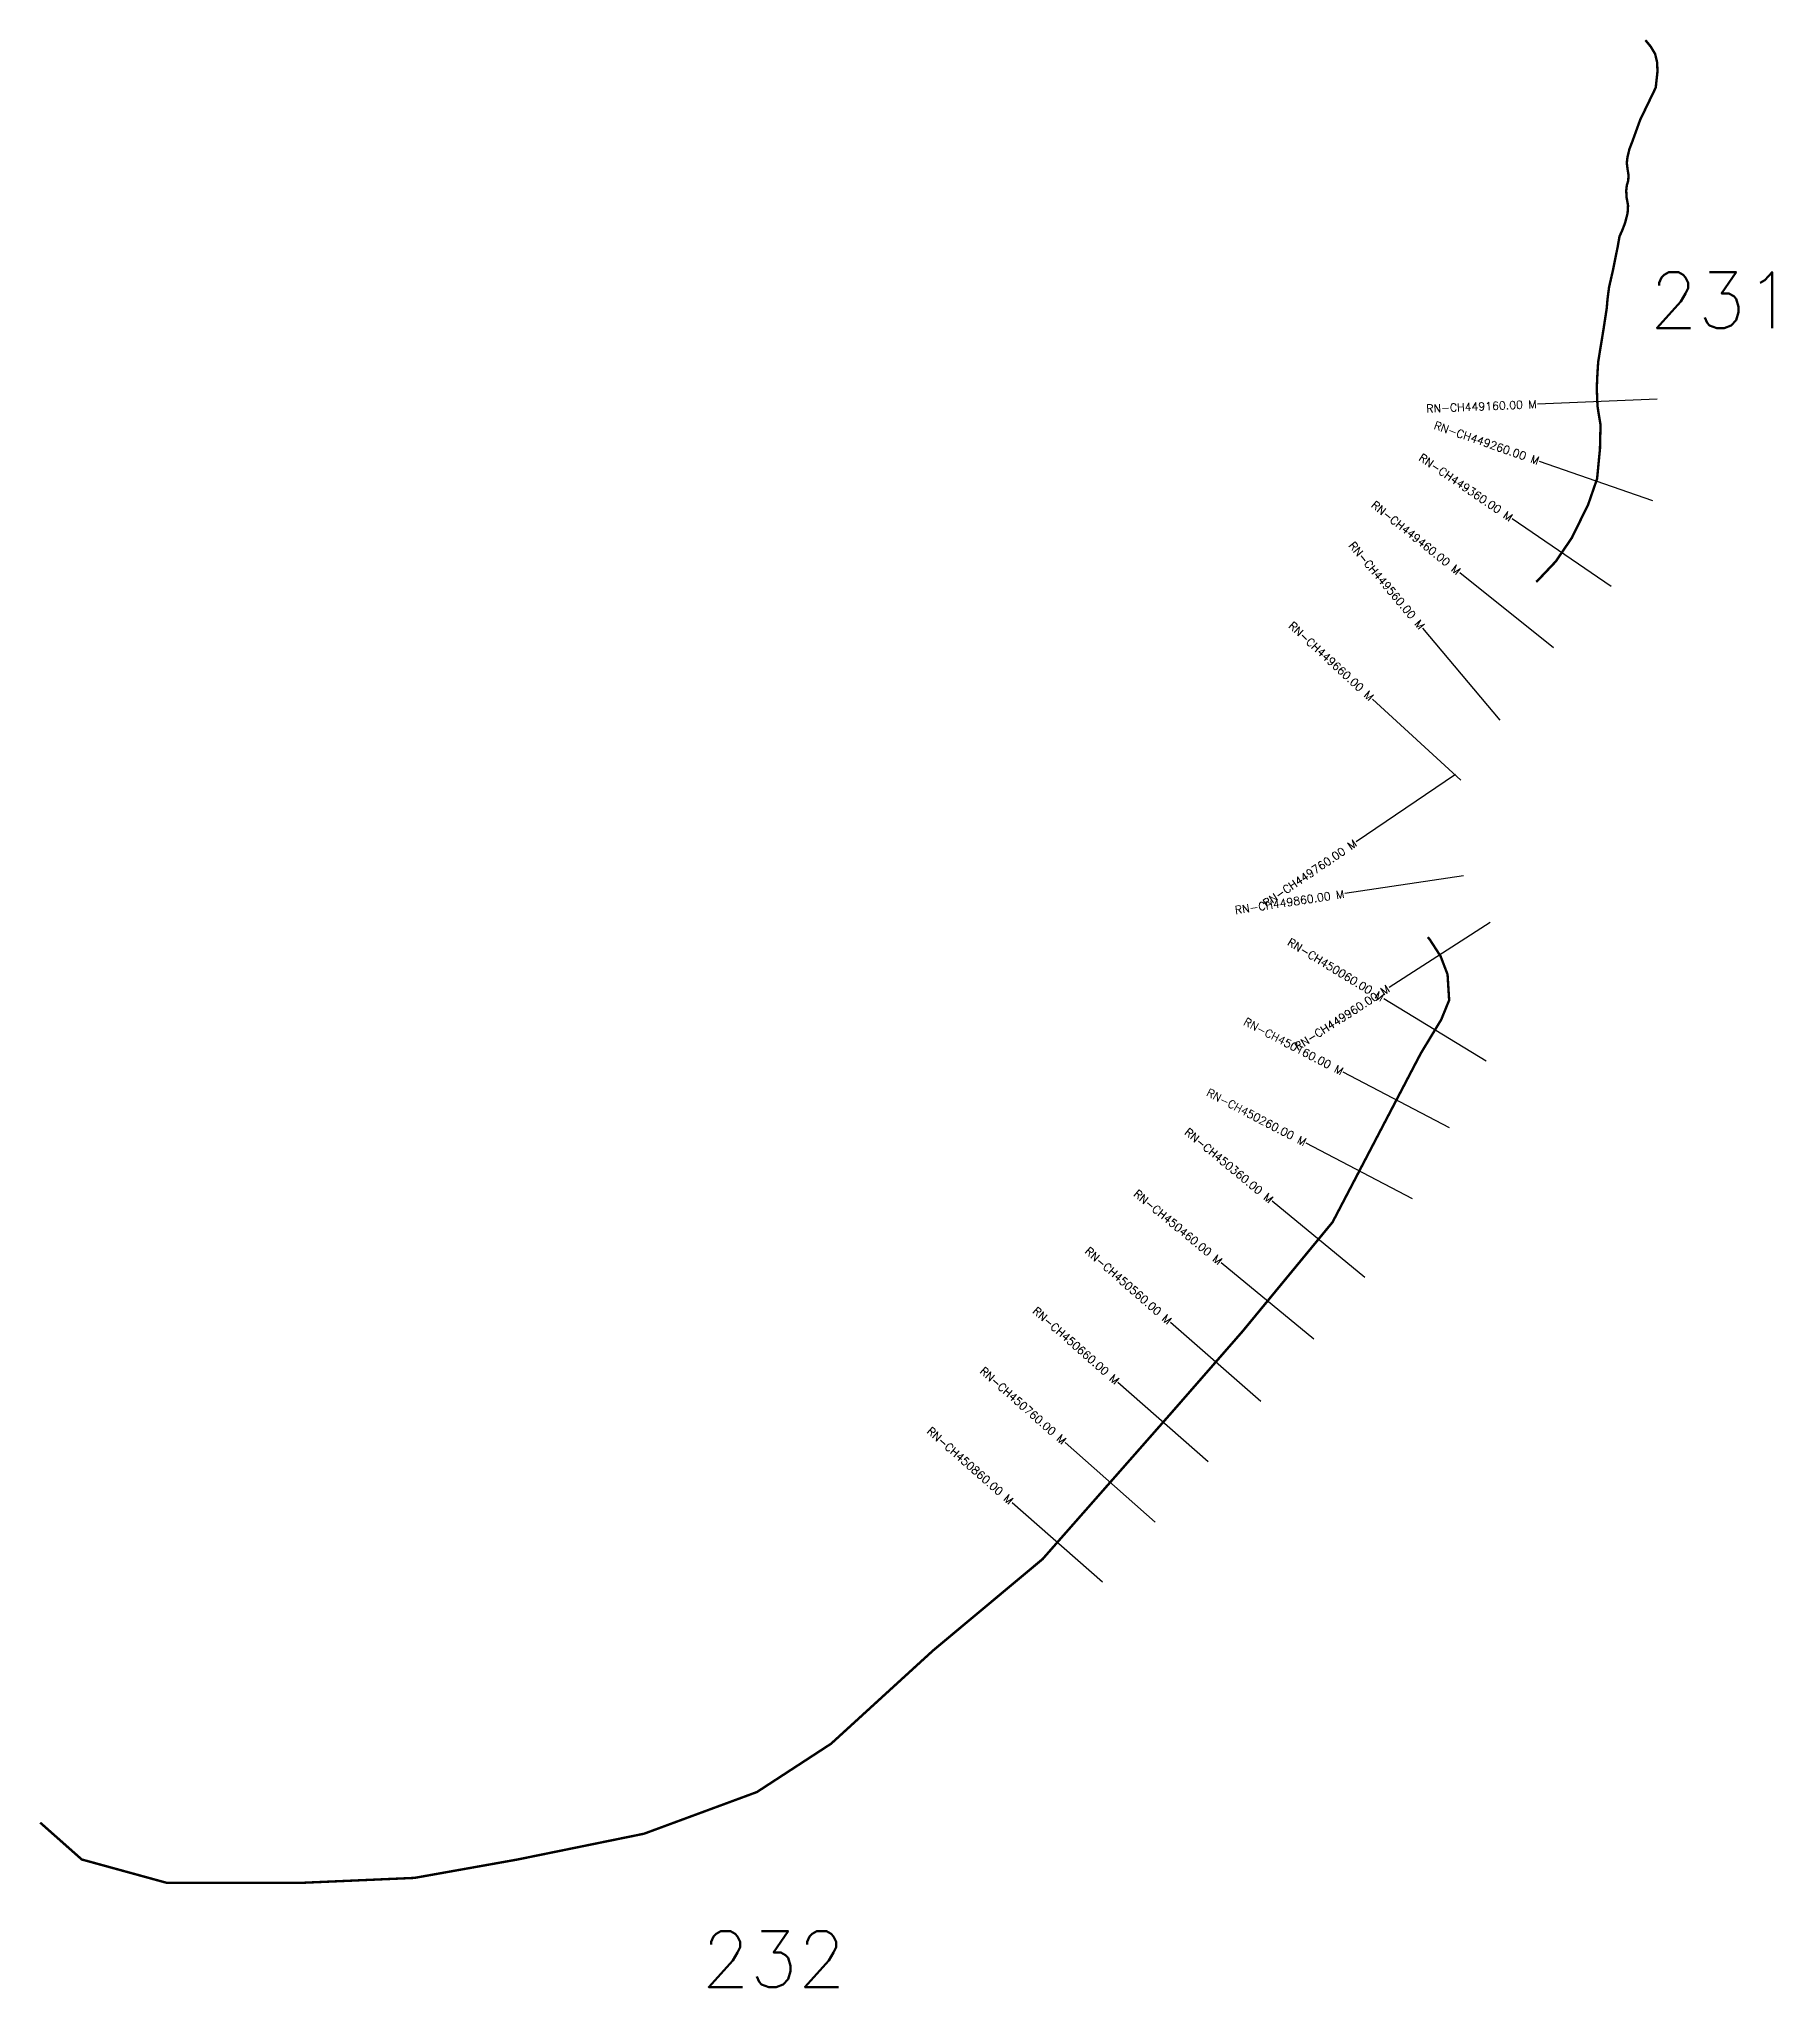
# Model space of a CAD drawing. Header units: metres. Extents: x 311191 to 315851, y 1912533 to 1914982.
# Drawn here: x 311191 to 313357, y 1912547 to 1914982 of the extents above; entities that cross this region are included whole.
import ezdxf
from ezdxf.enums import TextEntityAlignment as Align

# ---------------------------------------------------------------- set-up
doc = ezdxf.new("R2010")
doc.units = ezdxf.units.M
for name, color, linetype in [('CS', 134, 'Continuous'), ('CSMark', 6, 'Continuous'), ('NATURALLY PROTECTED', 3, 'Continuous')]:
    doc.layers.add(name, color=color, linetype=linetype)
doc.styles.get("Standard").update_dxf_attribs({"font": 'simplex.shx'})

msp = doc.modelspace()

# ---------------------------------------------------------------- linework, layer by layer
at = {"layer": 'CS'}
for p, q in [((313213.3, 1914531.9), (313063.5, 1914525.6)), ((313207.9, 1914404.8), (313066.3, 1914454)), ((313155.7, 1914297.5), (313031.8, 1914382.1)), ((313083.7, 1914220.9), (312966.6, 1914314.7)), ((313016.8, 1914130.6), (312920.2, 1914245.4)), ((312967.9, 1914055.6), (312857.4, 1914156.9)), ((312961.1, 1914062.8), (312837, 1913978.6)), ((312971.2, 1913936.2), (312822.9, 1913913.8)), ((313004.5, 1913877.7), (312878.3, 1913796.6)), ((312999.5, 1913704.3), (312871.4, 1913782.3)), ((312953.7, 1913621), (312820.8, 1913690.5)), ((312907.4, 1913532.4), (312774.5, 1913601.8)), ((312847.7, 1913434), (312732, 1913529.4)), ((312784.1, 1913356.8), (312668.4, 1913452.2)), ((312718, 1913279), (312605, 1913377.7)), ((312651.9, 1913203.5), (312539.3, 1913302.6)), ((312585.8, 1913128.4), (312473.3, 1913227.6)), ((312519.8, 1913053.4), (312407.2, 1913152.5))]:
    msp.add_line(p, q, dxfattribs=at)
at = {"layer": 'NATURALLY PROTECTED', "const_width": 3, "flags": 128}
for points in [[(313198.5, 1914980.5), (313205, 1914972.6), (313210.6, 1914963.4), (313213.1, 1914952.9), (313213.6, 1914941.5), (313211.4, 1914921.2), (313191.9, 1914880.8), (313182.2, 1914853.9), (313178.5, 1914844.4), (313176, 1914833.8), (313175.2, 1914826.8), (313176.3, 1914818.5), (313177.4, 1914811.8), (313177, 1914804.9), (313175.3, 1914799.2), (313174.5, 1914792.4), (313175, 1914783.7), (313176.8, 1914773.9), (313176.2, 1914764.1), (313173.1, 1914752.1), (313169.2, 1914741.9), (313166.1, 1914735.3), (313164, 1914723), (313161, 1914708.3), (313157.8, 1914692.3), (313153.1, 1914671.9), (313151.1, 1914656.7), (313150.2, 1914645.7), (313146, 1914618.3), (313139.5, 1914578.6), (313138.5, 1914563.3), (313137.7, 1914545.4), (313138.6, 1914523.2), (313139.9, 1914514.6), (313142.4, 1914499.7), (313141.7, 1914469.8), (313138.1, 1914432.3), (313127, 1914400.2), (313106.5, 1914358.4), (313086.4, 1914328.9), (313064, 1914305.2), (313061.9, 1914303.5)], [(312926.6, 1913859.4), (312929.5, 1913855.6), (312942.5, 1913835.5), (312951.2, 1913812.8), (312953.2, 1913780.6), (312943.3, 1913756.3), (312917.8, 1913714.2), (312807.5, 1913503.2), (312694.8, 1913366.5), (312606.5, 1913265.4), (312445.1, 1913082.1), (312308.4, 1912968), (312180.7, 1912851.3), (312088, 1912790.9), (311946.9, 1912738.8), (311788.9, 1912706.6), (311660, 1912683.6), (311520.4, 1912677.5), (311350.1, 1912677.5), (311244.2, 1912706.6), (311192.2, 1912752.7)]]:
    msp.add_lwpolyline(points, dxfattribs=at)

# ---------------------------------------------------------------- texts
at = {"char_height": 70, "attachment_point": 1}
for s, width, insert in [('231', 95.172, (313203.8, 1914690.6)), ('232', 262.546, (312018.9, 1912617.2))]:
    msp.add_mtext_dynamic_manual_height_columns(s, width=width, gutter_width=1, heights=[0], dxfattribs=dict(at, insert=insert))
at = {"layer": 'CSMark'}
for s, rotation, p in [('RN-CH449160.00 M', 2.3778, (313062.5, 1914525.6)), ('RN-CH449260.00 M', 340.8411, (313065.3, 1914454.4)), ('RN-CH449360.00 M', 325.6971, (313031, 1914382.6)), ('RN-CH449460.00 M', 321.3083, (312965.8, 1914315.3)), ('RN-CH449560.00 M', 310.0837, (312919.6, 1914246.1)), ('RN-CH449660.00 M', 317.4763, (312856.7, 1914157.6)), ('RN-CH449760.00 M', 34.1697, (312836.2, 1913978)), ('RN-CH449860.00 M', 8.5993, (312821.9, 1913913.6)), ('RN-CH450060.00 M', 328.6918, (312870.5, 1913782.8)), ('RN-CH449960.00 M', 32.7403, (312877.5, 1913796.1)), ('RN-CH450160.00 M', 332.4273, (312819.9, 1913690.9)), ('RN-CH450260.00 M', 332.4273, (312773.6, 1913602.3)), ('RN-CH450360.00 M', 320.4908, (312731.2, 1913530)), ('RN-CH450460.00 M', 320.4908, (312667.6, 1913452.9)), ('RN-CH450560.00 M', 318.8468, (312604.3, 1913378.3)), ('RN-CH450660.00 M', 318.6376, (312538.6, 1913303.3)), ('RN-CH450760.00 M', 318.6376, (312472.5, 1913228.2)), ('RN-CH450860.00 M', 318.6376, (312406.4, 1913153.2))]:
    msp.add_text(s, height=10, rotation=rotation, dxfattribs=at).set_placement(p, align=Align.MIDDLE_RIGHT)

doc.saveas('drawing.dxf')
